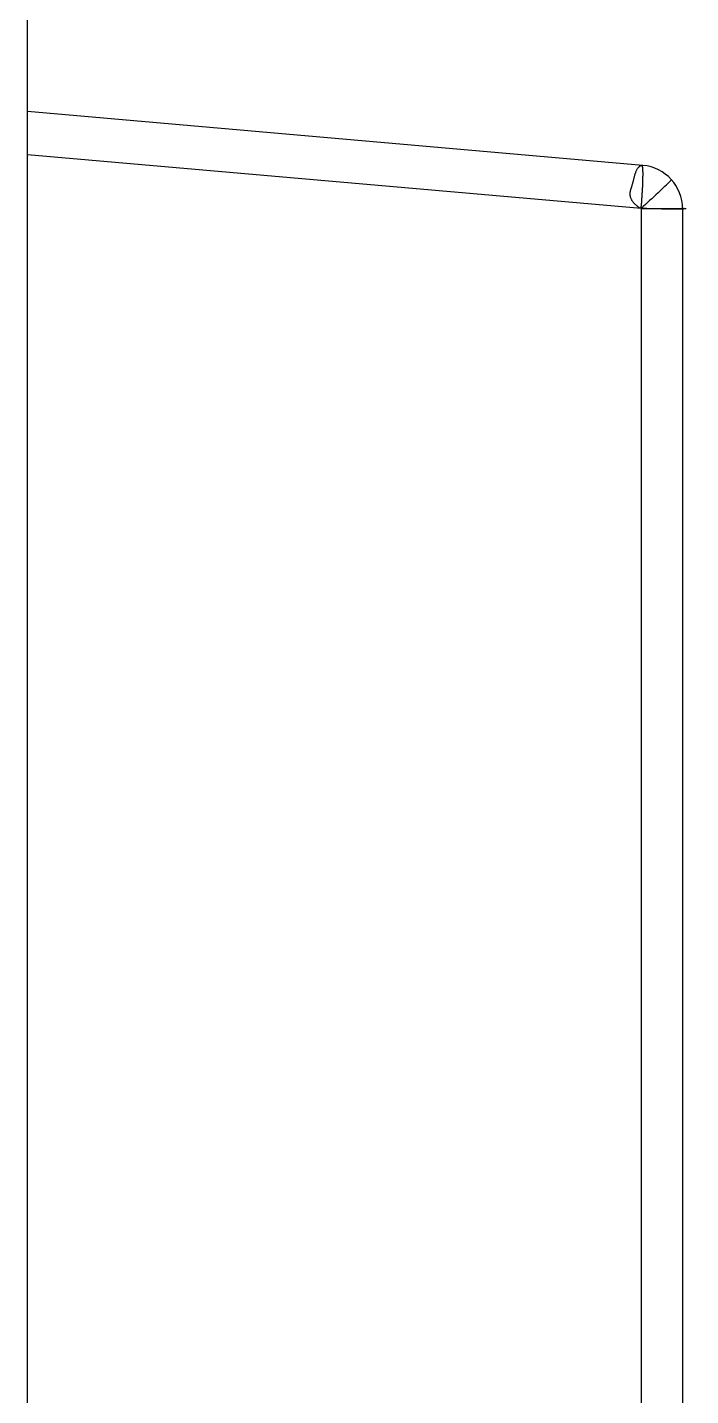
# Model space of a CAD drawing. Header units: millimetres. Extents: x 1727 to 4210, y -6182 to 759.
# Drawn here: x 2459.33 to 2466.96, y -3209.55 to -3193.8 of the extents above; entities that cross this region are included whole.
import ezdxf

# ---------------------------------------------------------------- set-up
doc = ezdxf.new("R2010")
doc.units = ezdxf.units.MM
doc.header["$LTSCALE"] = 16.335
doc.linetypes.add('HIDDEN', pattern=[0.2, 0.1, -0.1])
doc.layers.get('0').update_dxf_attribs({"linetype": 'CONTINUOUS'})
doc.layers.add('DEFAULT_2', color=8, linetype='HIDDEN')

msp = doc.modelspace()

# ---------------------------------------------------------------- linework, layer by layer
at = {"color": 7, "linetype": 'Continuous'}
for p, q in [((2459.329, -3432.148), (2459.329, -3184.712)), ((2466.41, -3195.39), (2459.329, -3194.77)), ((2466.39, -3195.887), (2459.329, -3195.269)), ((2466.39, -3195.887), (2466.39, -3214.166)), ((2466.867, -3195.888), (2466.867, -3214.409))]:
    msp.add_line(p, q, dxfattribs=at)
for centre, radius, start, end in [((2466.367, -3195.888), 0.5, 0, 85), ((2456.096, -3184.571), 15.296, 313.2947, 314.0974)]:
    msp.add_arc(centre, radius, start, end, dxfattribs=at)
msp.add_open_spline([(2466.585, -3195.704), (2466.52, -3195.765), (2466.455, -3195.826), (2466.39, -3195.887)], degree=3, dxfattribs=at)
msp.add_open_spline([(2466.909, -3195.888), (2466.915, -3195.888), (2466.883, -3195.892), (2466.877, -3195.892), (2466.869, -3195.892)], degree=3, knots=[0, 0, 0, 0, 0.442573, 1, 1, 1, 1], dxfattribs=at)
at = {"layer": 'DEFAULT_2', "color": 8, "linetype": 'HIDDEN'}
for points, knots in [([(2466.39, -3195.887), (2466.358, -3195.869), (2466.299, -3195.829), (2466.25, -3195.726), (2466.284, -3195.632), (2466.311, -3195.531), (2466.329, -3195.446), (2466.379, -3195.387), (2466.4, -3195.389)], [0, 0, 0, 0, 0.190189, 0.360688, 0.530415, 0.68211, 0.893375, 1, 1, 1, 1]), ([(2466.39, -3195.887), (2466.396, -3195.824), (2466.405, -3195.707), (2466.411, -3195.569), (2466.412, -3195.48), (2466.411, -3195.432), (2466.407, -3195.407), (2466.404, -3195.389), (2466.4, -3195.389)], [0, 0, 0, 0, 0.379946, 0.702884, 0.826612, 0.918792, 0.976614, 1, 1, 1, 1]), ([(2466.664, -3195.892), (2466.642, -3195.892), (2466.551, -3195.89), (2466.459, -3195.887), (2466.389, -3195.887)], [0, 0, 0, 0, 0.236094, 1, 1, 1, 1]), ([(2466.391, -3195.887), (2466.454, -3195.887), (2466.549, -3195.887), (2466.959, -3195.886), (2466.865, -3195.888)], [0, 0, 0, 0, 0.400305, 1, 1, 1, 1]), ([(2466.391, -3195.887), (2466.454, -3195.887), (2466.548, -3195.887), (2466.959, -3195.887), (2466.864, -3195.888)], [0, 0, 0, 0, 0.400223, 1, 1, 1, 1]), ([(2466.869, -3195.892), (2466.857, -3195.893), (2466.789, -3195.894), (2466.72, -3195.893), (2466.664, -3195.892)], [0, 0, 0, 0, 0.177262, 1, 1, 1, 1])]:
    msp.add_open_spline(points, degree=3, knots=knots, dxfattribs=at)

doc.saveas('drawing.dxf')
